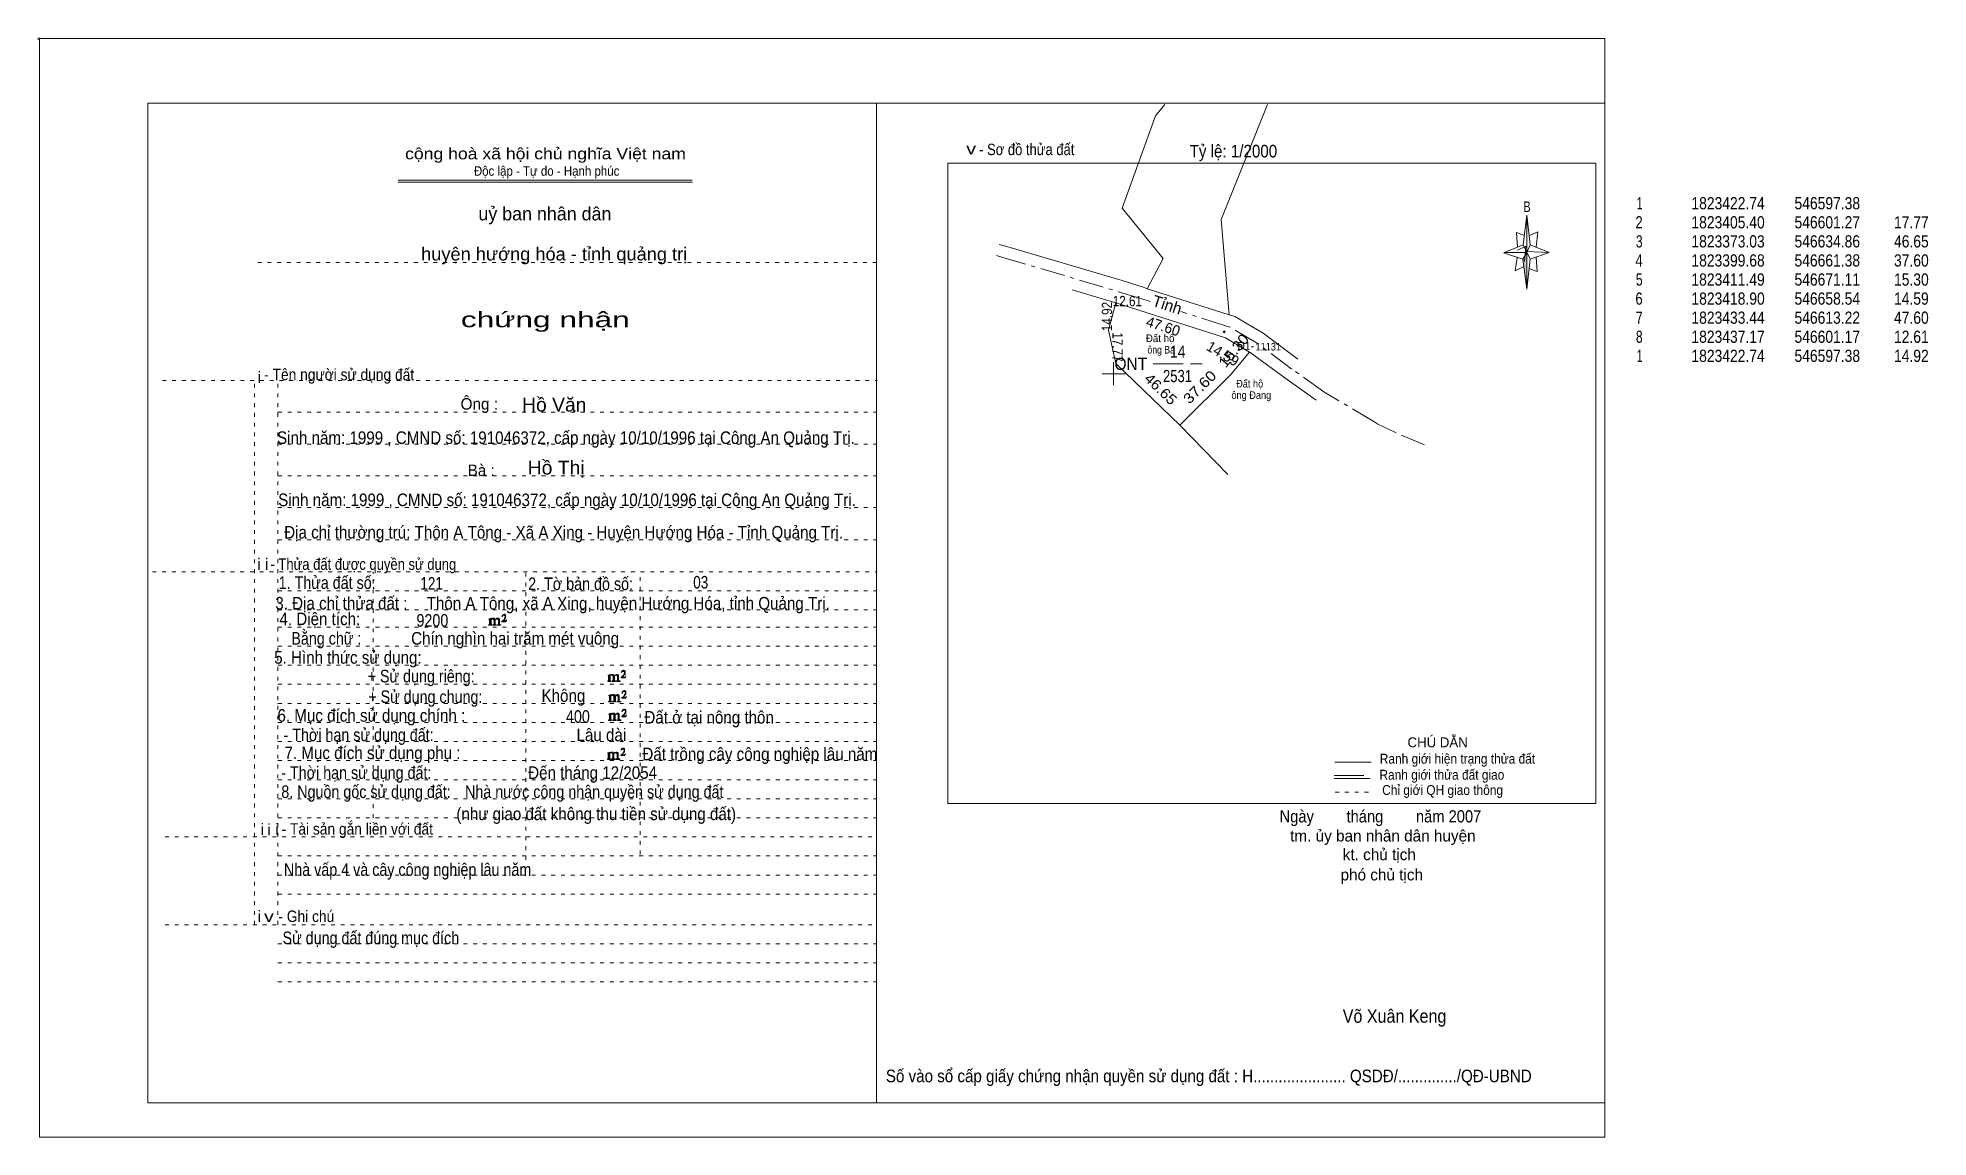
# Model space of a CAD drawing. Header units: centimetres. Extents: x -1.6 to 48, y -3.3 to 25.5.
import ezdxf
from ezdxf.enums import TextEntityAlignment as Align

# ---------------------------------------------------------------- set-up
doc = ezdxf.new("R2010")
doc.units = ezdxf.units.CM
doc.header["$LTSCALE"] = 0.13
for name, pattern in [('DOT_DASHED', [7.7, 5, -1.2, 0.3, -1.2]), ('DOTTED', [1.5, 0.3, -1.2]), ('LONG_DASHED', [7.5, 6, -1.5])]:
    doc.linetypes.add(name, pattern=pattern)
for name, color, linetype, lineweight in [('1', 7, 'DOTTED', 13), ('10', 7, 'Continuous', 13), ('22', 7, 'Continuous', 13), ('33', 7, 'LONG_DASHED', 13), ('4', 7, 'Continuous', 13), ('5', 7, 'Continuous', 13), ('50', 7, 'Continuous', 13), ('63', 7, 'Continuous', 13)]:
    doc.layers.add(name, color=color, linetype=linetype, lineweight=lineweight)
for name, color, linetype in [('23', 7, 'Continuous'), ('30', 7, 'Continuous'), ('52', 7, 'Continuous')]:
    doc.layers.add(name, color=color, linetype=linetype)

msp = doc.modelspace()

# ---------------------------------------------------------------- hatches: boundary and pattern name
at = {"layer": '10'}
msp.add_hatch(color=256, dxfattribs=at).paths.add_polyline_path([(29.524, 17.783, 1), (29.524, 17.79, 1)])
at = {"layer": '5'}
msp.add_hatch(color=256, dxfattribs=at).paths.add_polyline_path([(37.46, 19.87), (37.46, 18.91), (37.36, 19.69)])
at = {"layer": '50'}
for points in [[(10.27, 10.13), (10.27, 10.12), (10.27, 10.11), (10.25, 10.11), (10.24, 10.11), (10.24, 10.1), (10.33, 10.1), (10.33, 10.11), (10.32, 10.11), (10.31, 10.11), (10.31, 10.12), (10.31, 10.13), (10.31, 10.24), (10.31, 10.25), (10.32, 10.26), (10.34, 10.26), (10.35, 10.26), (10.36, 10.26), (10.37, 10.25), (10.39, 10.22), (10.39, 10.13), (10.37, 10.12), (10.37, 10.11), (10.36, 10.11), (10.35, 10.11), (10.35, 10.1), (10.44, 10.1), (10.44, 10.11), (10.43, 10.11), (10.42, 10.11), (10.42, 10.12), (10.42, 10.13), (10.42, 10.24), (10.44, 10.26), (10.45, 10.26), (10.46, 10.26), (10.49, 10.26), (10.49, 10.25), (10.5, 10.24), (10.5, 10.22), (10.5, 10.13), (10.5, 10.12), (10.49, 10.11), (10.49, 10.11), (10.47, 10.11), (10.47, 10.1), (10.56, 10.1), (10.56, 10.11), (10.55, 10.11), (10.54, 10.11), (10.53, 10.12), (10.53, 10.13), (10.53, 10.2), (10.53, 10.25), (10.53, 10.26), (10.52, 10.27), (10.5, 10.28), (10.47, 10.28), (10.46, 10.28), (10.44, 10.27), (10.41, 10.25), (10.41, 10.26), (10.4, 10.28), (10.39, 10.28), (10.37, 10.28), (10.35, 10.28), (10.34, 10.28), (10.32, 10.26), (10.31, 10.26), (10.31, 10.25), (10.31, 10.25), (10.31, 10.26), (10.31, 10.28), (10.24, 10.26), (10.24, 10.26), (10.25, 10.26), (10.27, 10.25), (10.27, 10.24), (10.27, 10.23)], [(10.69, 10.19), (10.72, 10.24), (10.72, 10.24), (10.71, 10.22), (10.69, 10.22), (10.68, 10.22), (10.63, 10.22), (10.66, 10.26), (10.67, 10.27), (10.69, 10.28), (10.69, 10.3), (10.69, 10.32), (10.69, 10.34), (10.69, 10.35), (10.69, 10.37), (10.68, 10.38), (10.67, 10.38), (10.66, 10.39), (10.65, 10.39), (10.63, 10.38), (10.63, 10.38), (10.62, 10.37), (10.61, 10.35), (10.59, 10.33), (10.61, 10.33), (10.61, 10.35), (10.62, 10.35), (10.63, 10.36), (10.65, 10.36), (10.66, 10.36), (10.67, 10.35), (10.68, 10.35), (10.68, 10.32), (10.68, 10.3), (10.66, 10.28), (10.66, 10.26), (10.65, 10.25), (10.59, 10.2), (10.59, 10.19)], [(13.39, 8.66), (13.39, 8.65), (13.39, 8.64), (13.38, 8.64), (13.37, 8.64), (13.37, 8.62), (13.45, 8.62), (13.45, 8.64), (13.44, 8.64), (13.43, 8.64), (13.43, 8.65), (13.43, 8.66), (13.43, 8.77), (13.43, 8.78), (13.44, 8.79), (13.47, 8.79), (13.48, 8.79), (13.49, 8.79), (13.5, 8.78), (13.51, 8.74), (13.51, 8.66), (13.5, 8.65), (13.5, 8.64), (13.49, 8.64), (13.48, 8.64), (13.48, 8.62), (13.57, 8.62), (13.57, 8.64), (13.55, 8.64), (13.54, 8.64), (13.54, 8.65), (13.54, 8.66), (13.54, 8.77), (13.57, 8.79), (13.58, 8.79), (13.59, 8.79), (13.61, 8.79), (13.61, 8.78), (13.62, 8.77), (13.62, 8.74), (13.62, 8.66), (13.62, 8.65), (13.61, 8.64), (13.61, 8.64), (13.6, 8.64), (13.6, 8.62), (13.69, 8.62), (13.69, 8.64), (13.67, 8.64), (13.66, 8.64), (13.65, 8.65), (13.65, 8.66), (13.65, 8.73), (13.65, 8.78), (13.65, 8.79), (13.64, 8.8), (13.62, 8.81), (13.6, 8.81), (13.59, 8.81), (13.57, 8.8), (13.53, 8.78), (13.53, 8.79), (13.52, 8.81), (13.51, 8.81), (13.5, 8.81), (13.48, 8.81), (13.47, 8.81), (13.44, 8.79), (13.43, 8.79), (13.43, 8.78), (13.43, 8.78), (13.43, 8.79), (13.43, 8.81), (13.37, 8.79), (13.37, 8.79), (13.38, 8.79), (13.39, 8.78), (13.39, 8.77), (13.39, 8.76)], [(13.82, 8.72), (13.84, 8.77), (13.84, 8.77), (13.83, 8.74), (13.82, 8.74), (13.81, 8.74), (13.75, 8.74), (13.79, 8.79), (13.8, 8.8), (13.82, 8.81), (13.82, 8.83), (13.82, 8.84), (13.82, 8.87), (13.82, 8.88), (13.82, 8.9), (13.81, 8.91), (13.8, 8.91), (13.79, 8.92), (13.77, 8.92), (13.75, 8.91), (13.75, 8.91), (13.74, 8.9), (13.73, 8.88), (13.72, 8.86), (13.73, 8.86), (13.73, 8.88), (13.74, 8.88), (13.75, 8.89), (13.77, 8.89), (13.79, 8.89), (13.8, 8.88), (13.81, 8.88), (13.81, 8.84), (13.81, 8.83), (13.79, 8.81), (13.79, 8.79), (13.77, 8.78), (13.72, 8.73), (13.72, 8.72)], [(13.41, 8.12), (13.41, 8.11), (13.41, 8.1), (13.4, 8.1), (13.39, 8.1), (13.39, 8.09), (13.48, 8.09), (13.48, 8.1), (13.47, 8.1), (13.45, 8.1), (13.45, 8.11), (13.45, 8.12), (13.45, 8.23), (13.45, 8.24), (13.47, 8.26), (13.49, 8.26), (13.5, 8.26), (13.51, 8.26), (13.52, 8.24), (13.53, 8.21), (13.53, 8.12), (13.52, 8.11), (13.52, 8.1), (13.51, 8.1), (13.5, 8.1), (13.5, 8.09), (13.59, 8.09), (13.59, 8.1), (13.58, 8.1), (13.57, 8.1), (13.57, 8.11), (13.57, 8.12), (13.57, 8.23), (13.59, 8.26), (13.6, 8.26), (13.61, 8.26), (13.63, 8.26), (13.63, 8.24), (13.64, 8.23), (13.64, 8.21), (13.64, 8.12), (13.64, 8.11), (13.63, 8.1), (13.63, 8.1), (13.62, 8.1), (13.62, 8.09), (13.71, 8.09), (13.71, 8.1), (13.7, 8.1), (13.69, 8.1), (13.67, 8.11), (13.67, 8.12), (13.67, 8.2), (13.67, 8.24), (13.67, 8.26), (13.66, 8.27), (13.64, 8.28), (13.62, 8.28), (13.61, 8.28), (13.59, 8.27), (13.55, 8.24), (13.55, 8.26), (13.54, 8.28), (13.53, 8.28), (13.52, 8.28), (13.5, 8.28), (13.49, 8.28), (13.47, 8.26), (13.45, 8.26), (13.45, 8.24), (13.45, 8.24), (13.45, 8.26), (13.45, 8.28), (13.39, 8.26), (13.39, 8.26), (13.4, 8.26), (13.41, 8.24), (13.41, 8.23), (13.41, 8.22)], [(13.84, 8.19), (13.86, 8.23), (13.86, 8.23), (13.85, 8.21), (13.84, 8.21), (13.83, 8.21), (13.77, 8.21), (13.81, 8.26), (13.82, 8.27), (13.84, 8.28), (13.84, 8.3), (13.84, 8.31), (13.84, 8.33), (13.84, 8.34), (13.84, 8.37), (13.83, 8.38), (13.82, 8.38), (13.81, 8.39), (13.8, 8.39), (13.77, 8.38), (13.77, 8.38), (13.76, 8.37), (13.75, 8.34), (13.74, 8.32), (13.75, 8.32), (13.75, 8.34), (13.76, 8.34), (13.77, 8.36), (13.8, 8.36), (13.81, 8.36), (13.82, 8.34), (13.83, 8.34), (13.83, 8.31), (13.83, 8.3), (13.81, 8.28), (13.81, 8.26), (13.8, 8.24), (13.74, 8.2), (13.74, 8.19)], [(13.41, 7.64), (13.41, 7.63), (13.41, 7.62), (13.4, 7.62), (13.39, 7.62), (13.39, 7.6), (13.47, 7.6), (13.47, 7.62), (13.46, 7.62), (13.45, 7.62), (13.45, 7.63), (13.45, 7.64), (13.45, 7.75), (13.45, 7.76), (13.46, 7.77), (13.49, 7.77), (13.5, 7.77), (13.51, 7.77), (13.52, 7.76), (13.53, 7.72), (13.53, 7.64), (13.52, 7.63), (13.52, 7.62), (13.51, 7.62), (13.5, 7.62), (13.5, 7.6), (13.59, 7.6), (13.59, 7.62), (13.57, 7.62), (13.56, 7.62), (13.56, 7.63), (13.56, 7.64), (13.56, 7.75), (13.59, 7.77), (13.6, 7.77), (13.61, 7.77), (13.63, 7.77), (13.63, 7.76), (13.64, 7.75), (13.64, 7.72), (13.64, 7.64), (13.64, 7.63), (13.63, 7.62), (13.63, 7.62), (13.62, 7.62), (13.62, 7.6), (13.71, 7.6), (13.71, 7.62), (13.69, 7.62), (13.68, 7.62), (13.67, 7.63), (13.67, 7.64), (13.67, 7.71), (13.67, 7.76), (13.67, 7.77), (13.66, 7.78), (13.64, 7.79), (13.62, 7.79), (13.61, 7.79), (13.59, 7.78), (13.55, 7.76), (13.55, 7.77), (13.54, 7.79), (13.53, 7.79), (13.52, 7.79), (13.5, 7.79), (13.49, 7.79), (13.46, 7.77), (13.45, 7.77), (13.45, 7.76), (13.45, 7.76), (13.45, 7.77), (13.45, 7.79), (13.39, 7.77), (13.39, 7.77), (13.4, 7.77), (13.41, 7.76), (13.41, 7.75), (13.41, 7.74)], [(13.84, 7.7), (13.86, 7.75), (13.86, 7.75), (13.85, 7.72), (13.84, 7.72), (13.83, 7.72), (13.77, 7.72), (13.81, 7.77), (13.82, 7.78), (13.84, 7.79), (13.84, 7.81), (13.84, 7.82), (13.84, 7.85), (13.84, 7.86), (13.84, 7.88), (13.83, 7.89), (13.82, 7.89), (13.81, 7.9), (13.79, 7.9), (13.77, 7.89), (13.77, 7.89), (13.76, 7.88), (13.75, 7.86), (13.74, 7.84), (13.75, 7.84), (13.75, 7.86), (13.76, 7.86), (13.77, 7.87), (13.79, 7.87), (13.81, 7.87), (13.82, 7.86), (13.83, 7.86), (13.83, 7.82), (13.83, 7.81), (13.81, 7.79), (13.81, 7.77), (13.79, 7.76), (13.74, 7.71), (13.74, 7.7)], [(13.38, 6.62), (13.38, 6.61), (13.38, 6.6), (13.37, 6.6), (13.36, 6.6), (13.36, 6.58), (13.44, 6.58), (13.44, 6.6), (13.43, 6.6), (13.42, 6.6), (13.42, 6.61), (13.42, 6.62), (13.42, 6.73), (13.42, 6.74), (13.43, 6.75), (13.46, 6.75), (13.47, 6.75), (13.48, 6.75), (13.49, 6.74), (13.5, 6.7), (13.5, 6.62), (13.49, 6.61), (13.49, 6.6), (13.48, 6.6), (13.47, 6.6), (13.47, 6.58), (13.56, 6.58), (13.56, 6.6), (13.54, 6.6), (13.53, 6.6), (13.53, 6.61), (13.53, 6.62), (13.53, 6.73), (13.56, 6.75), (13.57, 6.75), (13.58, 6.75), (13.6, 6.75), (13.6, 6.74), (13.61, 6.73), (13.61, 6.7), (13.61, 6.62), (13.61, 6.61), (13.6, 6.6), (13.6, 6.6), (13.59, 6.6), (13.59, 6.58), (13.68, 6.58), (13.68, 6.6), (13.66, 6.6), (13.65, 6.6), (13.64, 6.61), (13.64, 6.62), (13.64, 6.69), (13.64, 6.74), (13.64, 6.75), (13.63, 6.76), (13.61, 6.77), (13.59, 6.77), (13.58, 6.77), (13.56, 6.76), (13.52, 6.74), (13.52, 6.75), (13.51, 6.77), (13.5, 6.77), (13.49, 6.77), (13.47, 6.77), (13.46, 6.77), (13.43, 6.75), (13.42, 6.75), (13.42, 6.74), (13.42, 6.74), (13.42, 6.75), (13.42, 6.77), (13.36, 6.75), (13.36, 6.75), (13.37, 6.75), (13.38, 6.74), (13.38, 6.73), (13.38, 6.72)], [(13.81, 6.68), (13.83, 6.73), (13.83, 6.73), (13.82, 6.7), (13.81, 6.7), (13.8, 6.7), (13.74, 6.7), (13.78, 6.75), (13.79, 6.76), (13.81, 6.77), (13.81, 6.79), (13.81, 6.8), (13.81, 6.83), (13.81, 6.84), (13.81, 6.86), (13.8, 6.87), (13.79, 6.87), (13.78, 6.88), (13.76, 6.88), (13.74, 6.87), (13.74, 6.87), (13.73, 6.86), (13.72, 6.84), (13.71, 6.82), (13.72, 6.82), (13.72, 6.84), (13.73, 6.84), (13.74, 6.85), (13.76, 6.85), (13.78, 6.85), (13.79, 6.84), (13.8, 6.84), (13.8, 6.8), (13.8, 6.79), (13.78, 6.77), (13.78, 6.75), (13.76, 6.74), (13.71, 6.69), (13.71, 6.68)]]:
    msp.add_hatch(color=256, dxfattribs=at).paths.add_polyline_path(points)

# ---------------------------------------------------------------- linework, layer by layer
at = {"layer": '1', "linetype": 'Continuous'}
for p, q in [((1.31, -2.42), (1.31, 23.78)), ((1.31, 23.78), (39.51, 23.78)), ((20.41, -2.42), (20.41, 23.78)), ((39.51, -2.42), (39.51, 23.78)), ((7.87, 21.76), (15.58, 21.76)), ((7.87, 21.71), (15.59, 21.71)), ((37.36, 19.69), (36.85, 19.86)), ((1.31, -2.42), (39.51, -2.42))]:
    msp.add_line(p, q, dxfattribs=at)
at = {"layer": '1'}
for p, q in [((4.19, 19.61), (20.41, 19.61)), ((1.69, 16.51), (20.41, 16.51)), ((4.11, 2.25), (4.11, 16.51)), ((4.72, 2.25), (4.72, 16.51)), ((4.72, 15.68), (20.41, 15.68)), ((4.72, 14.84), (20.41, 14.84)), ((4.72, 14.01), (20.41, 14.01)), ((4.72, 13.18), (20.41, 13.18)), ((4.72, 12.34), (20.41, 12.34)), ((1.43, 11.5), (20.41, 11.5)), ((7.22, 5.05), (7.22, 11.5)), ((11.22, 3.95), (11.22, 11.5)), ((14.22, 4.09), (14.22, 11.5)), ((4.72, 11), (20.41, 11)), ((4.72, 10.5), (20.41, 10.5)), ((4.72, 10.05), (20.41, 10.05)), ((4.72, 9.55), (20.41, 9.55)), ((4.72, 9.05), (20.41, 9.05)), ((4.72, 8.55), (20.41, 8.55)), ((4.72, 8.05), (20.41, 8.05)), ((4.72, 7.55), (20.41, 7.55)), ((4.72, 7.05), (20.41, 7.05)), ((4.72, 6.55), (20.41, 6.55)), ((4.72, 6.05), (20.41, 6.05)), ((4.72, 5.55), (20.41, 5.55)), ((4.72, 5.05), (20.41, 5.05)), ((1.76, 4.55), (20.41, 4.55)), ((4.72, 4.05), (20.41, 4.05)), ((4.72, 3.55), (20.41, 3.55)), ((4.72, 3.05), (20.41, 3.05)), ((1.76, 2.25), (20.41, 2.25)), ((4.72, 1.75), (20.41, 1.75)), ((4.72, 1.25), (20.41, 1.25)), ((4.72, 0.75), (20.41, 0.75))]:
    msp.add_line(p, q, dxfattribs=at)
at = {"layer": '1', "linetype": 'Continuous'}
msp.add_lwpolyline([(-1.53, -3.32), (39.51, -3.32), (39.51, 25.48), (-1.53, 25.48)], close=True, dxfattribs=at)
msp.add_lwpolyline([(37.37, 19.49), (37.16, 19.39), (37.21, 19.74)], dxfattribs=at)
at = {"layer": '10'}
for p, q in [((29.51, 17.79), (29.49, 17.79)), ((29.53, 17.8), (29.53, 17.82)), ((29.53, 17.75), (29.53, 17.77)), ((29.56, 17.79), (29.54, 17.79))]:
    msp.add_line(p, q, dxfattribs=at)
for radius in [0.0156, 0.00375]:
    msp.add_circle((29.524, 17.787), radius, dxfattribs=at)
at = {"layer": '22'}
for p, q in [((25.54, 18.89), (26.69, 18.55)), ((29.62, 14.05), (28.37, 15.34))]:
    msp.add_line(p, q, dxfattribs=at)
for points in [[(27.97, 23.75), (27.73, 23.45), (26.85, 21.03), (27.93, 19.71), (27.51, 18.92)], [(29.66, 18.23), (29.45, 20.73), (30.66, 23.75)], [(23.63, 20.08), (23.77, 20.04), (26.85, 19.13), (27.43, 18.95), (27.51, 18.92), (29.66, 18.23)], [(28.37, 15.34), (26.69, 16.96), (26.5, 17.83), (26.69, 18.55)], [(26.69, 18.55), (27.29, 18.36), (29.56, 17.63), (30.19, 17.26)], [(29.66, 18.23), (29.81, 18.19), (30.55, 17.75), (31.46, 17.07)], [(28.37, 15.34), (29.7, 16.67), (30.19, 17.26)], [(30.19, 17.26), (30.21, 17.25), (31.12, 16.58), (31.94, 16)]]:
    msp.add_lwpolyline(points, dxfattribs=at)
at = {"layer": '22', "linetype": 'DOT_DASHED'}
for points in [[(23.56, 19.79), (23.7, 19.75), (26.76, 18.84), (27.34, 18.66), (27.59, 18.58)], [(34.78, 14.83), (34, 15.16), (33.56, 15.37), (33.45, 15.44), (33.45, 15.44), (32.14, 16.22), (31.31, 16.81), (31.28, 16.83), (31.28, 16.83), (30.38, 17.5), (29.68, 17.91), (29.56, 17.95), (28.39, 18.32)]]:
    msp.add_lwpolyline(points, dxfattribs=at)
at = {"layer": '33'}
msp.add_line((27.67, 16.95), (28.95, 16.95), dxfattribs=at)
at = {"layer": '4'}
for p, q in [((32.43, 6.51), (33.38, 6.51)), ((32.41, 6.08), (33.36, 6.08))]:
    msp.add_line(p, q, dxfattribs=at)
at = {"layer": '4', "linetype": 'LONG_DASHED'}
msp.add_line((32.41, 6.16), (33.36, 6.16), dxfattribs=at)
at = {"layer": '4', "linetype": 'DOTTED'}
msp.add_line((32.44, 5.72), (33.43, 5.72), dxfattribs=at)
at = {"layer": '4'}
msp.add_lwpolyline([(22.28, 22.21), (39.27, 22.21), (39.27, 5.43), (22.28, 5.43)], close=True, dxfattribs=at)
msp.add_circle((-1.55, 25.47), 0.025, dxfattribs=at)
at = {"layer": '5'}
for p, q in [((37.37, 20.07), (37.46, 20.85)), ((37.55, 20.07), (38.05, 19.87)), ((37.55, 19.69), (37.46, 18.91)), ((37.73, 19.37), (37.52, 19.45)), ((37.71, 19.75), (37.73, 19.37))]:
    msp.add_line(p, q, dxfattribs=at)
for points in [[(37.46, 20.85), (37.55, 20.07), (37.46, 19.87)], [(37.46, 19.87), (36.87, 19.87), (37.37, 20.07), (37.55, 19.69), (38.05, 19.87), (37.46, 19.89)], [(37.46, 19.87), (37.46, 18.91), (37.36, 19.69)]]:
    msp.add_lwpolyline(points, close=True, dxfattribs=at)
for points in [[(37.4, 20.31), (37.19, 20.39), (37.22, 20.01)], [(37.53, 20.31), (37.75, 20.41), (37.71, 20.01)], [(37.46, 19.87), (37.37, 20.07), (36.87, 19.87)], [(37.22, 19.93), (37.44, 20.03), (37.4, 19.63)], [(37.46, 19.87), (37.55, 19.69), (38.05, 19.87)]]:
    msp.add_lwpolyline(points, dxfattribs=at)
at = {"layer": '50'}
for points in [[(10.27, 10.13), (10.27, 10.12), (10.27, 10.11), (10.25, 10.11), (10.24, 10.11), (10.24, 10.1), (10.33, 10.1), (10.33, 10.11), (10.32, 10.11), (10.31, 10.11), (10.31, 10.12), (10.31, 10.13), (10.31, 10.24), (10.31, 10.25), (10.32, 10.26), (10.34, 10.26), (10.35, 10.26), (10.36, 10.26), (10.37, 10.25), (10.39, 10.22), (10.39, 10.13), (10.37, 10.12), (10.37, 10.11), (10.36, 10.11), (10.35, 10.11), (10.35, 10.1), (10.44, 10.1), (10.44, 10.11), (10.43, 10.11), (10.42, 10.11), (10.42, 10.12), (10.42, 10.13), (10.42, 10.24), (10.44, 10.26), (10.45, 10.26), (10.46, 10.26), (10.49, 10.26), (10.49, 10.25), (10.5, 10.24), (10.5, 10.22), (10.5, 10.13), (10.5, 10.12), (10.49, 10.11), (10.49, 10.11), (10.47, 10.11), (10.47, 10.1), (10.56, 10.1), (10.56, 10.11), (10.55, 10.11), (10.54, 10.11), (10.53, 10.12), (10.53, 10.13), (10.53, 10.2), (10.53, 10.25), (10.53, 10.26), (10.52, 10.27), (10.5, 10.28), (10.47, 10.28), (10.46, 10.28), (10.44, 10.27), (10.41, 10.25), (10.41, 10.26), (10.4, 10.28), (10.39, 10.28), (10.37, 10.28), (10.35, 10.28), (10.34, 10.28), (10.32, 10.26), (10.31, 10.26), (10.31, 10.25), (10.31, 10.25), (10.31, 10.26), (10.31, 10.28), (10.24, 10.26), (10.24, 10.26), (10.25, 10.26), (10.27, 10.25), (10.27, 10.24), (10.27, 10.23)], [(10.69, 10.19), (10.72, 10.24), (10.72, 10.24), (10.71, 10.22), (10.69, 10.22), (10.68, 10.22), (10.63, 10.22), (10.66, 10.26), (10.67, 10.27), (10.69, 10.28), (10.69, 10.3), (10.69, 10.32), (10.69, 10.34), (10.69, 10.35), (10.69, 10.37), (10.68, 10.38), (10.67, 10.38), (10.66, 10.39), (10.65, 10.39), (10.63, 10.38), (10.63, 10.38), (10.62, 10.37), (10.61, 10.35), (10.59, 10.33), (10.61, 10.33), (10.61, 10.35), (10.62, 10.35), (10.63, 10.36), (10.65, 10.36), (10.66, 10.36), (10.67, 10.35), (10.68, 10.35), (10.68, 10.32), (10.68, 10.3), (10.66, 10.28), (10.66, 10.26), (10.65, 10.25), (10.59, 10.2), (10.59, 10.19)], [(13.39, 8.66), (13.39, 8.65), (13.39, 8.64), (13.38, 8.64), (13.37, 8.64), (13.37, 8.62), (13.45, 8.62), (13.45, 8.64), (13.44, 8.64), (13.43, 8.64), (13.43, 8.65), (13.43, 8.66), (13.43, 8.77), (13.43, 8.78), (13.44, 8.79), (13.47, 8.79), (13.48, 8.79), (13.49, 8.79), (13.5, 8.78), (13.51, 8.74), (13.51, 8.66), (13.5, 8.65), (13.5, 8.64), (13.49, 8.64), (13.48, 8.64), (13.48, 8.62), (13.57, 8.62), (13.57, 8.64), (13.55, 8.64), (13.54, 8.64), (13.54, 8.65), (13.54, 8.66), (13.54, 8.77), (13.57, 8.79), (13.58, 8.79), (13.59, 8.79), (13.61, 8.79), (13.61, 8.78), (13.62, 8.77), (13.62, 8.74), (13.62, 8.66), (13.62, 8.65), (13.61, 8.64), (13.61, 8.64), (13.6, 8.64), (13.6, 8.62), (13.69, 8.62), (13.69, 8.64), (13.67, 8.64), (13.66, 8.64), (13.65, 8.65), (13.65, 8.66), (13.65, 8.73), (13.65, 8.78), (13.65, 8.79), (13.64, 8.8), (13.62, 8.81), (13.6, 8.81), (13.59, 8.81), (13.57, 8.8), (13.53, 8.78), (13.53, 8.79), (13.52, 8.81), (13.51, 8.81), (13.5, 8.81), (13.48, 8.81), (13.47, 8.81), (13.44, 8.79), (13.43, 8.79), (13.43, 8.78), (13.43, 8.78), (13.43, 8.79), (13.43, 8.81), (13.37, 8.79), (13.37, 8.79), (13.38, 8.79), (13.39, 8.78), (13.39, 8.77), (13.39, 8.76)], [(13.82, 8.72), (13.84, 8.77), (13.84, 8.77), (13.83, 8.74), (13.82, 8.74), (13.81, 8.74), (13.75, 8.74), (13.79, 8.79), (13.8, 8.8), (13.82, 8.81), (13.82, 8.83), (13.82, 8.84), (13.82, 8.87), (13.82, 8.88), (13.82, 8.9), (13.81, 8.91), (13.8, 8.91), (13.79, 8.92), (13.77, 8.92), (13.75, 8.91), (13.75, 8.91), (13.74, 8.9), (13.73, 8.88), (13.72, 8.86), (13.73, 8.86), (13.73, 8.88), (13.74, 8.88), (13.75, 8.89), (13.77, 8.89), (13.79, 8.89), (13.8, 8.88), (13.81, 8.88), (13.81, 8.84), (13.81, 8.83), (13.79, 8.81), (13.79, 8.79), (13.77, 8.78), (13.72, 8.73), (13.72, 8.72)], [(13.41, 8.12), (13.41, 8.11), (13.41, 8.1), (13.4, 8.1), (13.39, 8.1), (13.39, 8.09), (13.48, 8.09), (13.48, 8.1), (13.47, 8.1), (13.45, 8.1), (13.45, 8.11), (13.45, 8.12), (13.45, 8.23), (13.45, 8.24), (13.47, 8.26), (13.49, 8.26), (13.5, 8.26), (13.51, 8.26), (13.52, 8.24), (13.53, 8.21), (13.53, 8.12), (13.52, 8.11), (13.52, 8.1), (13.51, 8.1), (13.5, 8.1), (13.5, 8.09), (13.59, 8.09), (13.59, 8.1), (13.58, 8.1), (13.57, 8.1), (13.57, 8.11), (13.57, 8.12), (13.57, 8.23), (13.59, 8.26), (13.6, 8.26), (13.61, 8.26), (13.63, 8.26), (13.63, 8.24), (13.64, 8.23), (13.64, 8.21), (13.64, 8.12), (13.64, 8.11), (13.63, 8.1), (13.63, 8.1), (13.62, 8.1), (13.62, 8.09), (13.71, 8.09), (13.71, 8.1), (13.7, 8.1), (13.69, 8.1), (13.67, 8.11), (13.67, 8.12), (13.67, 8.2), (13.67, 8.24), (13.67, 8.26), (13.66, 8.27), (13.64, 8.28), (13.62, 8.28), (13.61, 8.28), (13.59, 8.27), (13.55, 8.24), (13.55, 8.26), (13.54, 8.28), (13.53, 8.28), (13.52, 8.28), (13.5, 8.28), (13.49, 8.28), (13.47, 8.26), (13.45, 8.26), (13.45, 8.24), (13.45, 8.24), (13.45, 8.26), (13.45, 8.28), (13.39, 8.26), (13.39, 8.26), (13.4, 8.26), (13.41, 8.24), (13.41, 8.23), (13.41, 8.22)], [(13.84, 8.19), (13.86, 8.23), (13.86, 8.23), (13.85, 8.21), (13.84, 8.21), (13.83, 8.21), (13.77, 8.21), (13.81, 8.26), (13.82, 8.27), (13.84, 8.28), (13.84, 8.3), (13.84, 8.31), (13.84, 8.33), (13.84, 8.34), (13.84, 8.37), (13.83, 8.38), (13.82, 8.38), (13.81, 8.39), (13.8, 8.39), (13.77, 8.38), (13.77, 8.38), (13.76, 8.37), (13.75, 8.34), (13.74, 8.32), (13.75, 8.32), (13.75, 8.34), (13.76, 8.34), (13.77, 8.36), (13.8, 8.36), (13.81, 8.36), (13.82, 8.34), (13.83, 8.34), (13.83, 8.31), (13.83, 8.3), (13.81, 8.28), (13.81, 8.26), (13.8, 8.24), (13.74, 8.2), (13.74, 8.19)], [(13.41, 7.64), (13.41, 7.63), (13.41, 7.62), (13.4, 7.62), (13.39, 7.62), (13.39, 7.6), (13.47, 7.6), (13.47, 7.62), (13.46, 7.62), (13.45, 7.62), (13.45, 7.63), (13.45, 7.64), (13.45, 7.75), (13.45, 7.76), (13.46, 7.77), (13.49, 7.77), (13.5, 7.77), (13.51, 7.77), (13.52, 7.76), (13.53, 7.72), (13.53, 7.64), (13.52, 7.63), (13.52, 7.62), (13.51, 7.62), (13.5, 7.62), (13.5, 7.6), (13.59, 7.6), (13.59, 7.62), (13.57, 7.62), (13.56, 7.62), (13.56, 7.63), (13.56, 7.64), (13.56, 7.75), (13.59, 7.77), (13.6, 7.77), (13.61, 7.77), (13.63, 7.77), (13.63, 7.76), (13.64, 7.75), (13.64, 7.72), (13.64, 7.64), (13.64, 7.63), (13.63, 7.62), (13.63, 7.62), (13.62, 7.62), (13.62, 7.6), (13.71, 7.6), (13.71, 7.62), (13.69, 7.62), (13.68, 7.62), (13.67, 7.63), (13.67, 7.64), (13.67, 7.71), (13.67, 7.76), (13.67, 7.77), (13.66, 7.78), (13.64, 7.79), (13.62, 7.79), (13.61, 7.79), (13.59, 7.78), (13.55, 7.76), (13.55, 7.77), (13.54, 7.79), (13.53, 7.79), (13.52, 7.79), (13.5, 7.79), (13.49, 7.79), (13.46, 7.77), (13.45, 7.77), (13.45, 7.76), (13.45, 7.76), (13.45, 7.77), (13.45, 7.79), (13.39, 7.77), (13.39, 7.77), (13.4, 7.77), (13.41, 7.76), (13.41, 7.75), (13.41, 7.74)], [(13.84, 7.7), (13.86, 7.75), (13.86, 7.75), (13.85, 7.72), (13.84, 7.72), (13.83, 7.72), (13.77, 7.72), (13.81, 7.77), (13.82, 7.78), (13.84, 7.79), (13.84, 7.81), (13.84, 7.82), (13.84, 7.85), (13.84, 7.86), (13.84, 7.88), (13.83, 7.89), (13.82, 7.89), (13.81, 7.9), (13.79, 7.9), (13.77, 7.89), (13.77, 7.89), (13.76, 7.88), (13.75, 7.86), (13.74, 7.84), (13.75, 7.84), (13.75, 7.86), (13.76, 7.86), (13.77, 7.87), (13.79, 7.87), (13.81, 7.87), (13.82, 7.86), (13.83, 7.86), (13.83, 7.82), (13.83, 7.81), (13.81, 7.79), (13.81, 7.77), (13.79, 7.76), (13.74, 7.71), (13.74, 7.7)], [(13.38, 6.62), (13.38, 6.61), (13.38, 6.6), (13.37, 6.6), (13.36, 6.6), (13.36, 6.58), (13.44, 6.58), (13.44, 6.6), (13.43, 6.6), (13.42, 6.6), (13.42, 6.61), (13.42, 6.62), (13.42, 6.73), (13.42, 6.74), (13.43, 6.75), (13.46, 6.75), (13.47, 6.75), (13.48, 6.75), (13.49, 6.74), (13.5, 6.7), (13.5, 6.62), (13.49, 6.61), (13.49, 6.6), (13.48, 6.6), (13.47, 6.6), (13.47, 6.58), (13.56, 6.58), (13.56, 6.6), (13.54, 6.6), (13.53, 6.6), (13.53, 6.61), (13.53, 6.62), (13.53, 6.73), (13.56, 6.75), (13.57, 6.75), (13.58, 6.75), (13.6, 6.75), (13.6, 6.74), (13.61, 6.73), (13.61, 6.7), (13.61, 6.62), (13.61, 6.61), (13.6, 6.6), (13.6, 6.6), (13.59, 6.6), (13.59, 6.58), (13.68, 6.58), (13.68, 6.6), (13.66, 6.6), (13.65, 6.6), (13.64, 6.61), (13.64, 6.62), (13.64, 6.69), (13.64, 6.74), (13.64, 6.75), (13.63, 6.76), (13.61, 6.77), (13.59, 6.77), (13.58, 6.77), (13.56, 6.76), (13.52, 6.74), (13.52, 6.75), (13.51, 6.77), (13.5, 6.77), (13.49, 6.77), (13.47, 6.77), (13.46, 6.77), (13.43, 6.75), (13.42, 6.75), (13.42, 6.74), (13.42, 6.74), (13.42, 6.75), (13.42, 6.77), (13.36, 6.75), (13.36, 6.75), (13.37, 6.75), (13.38, 6.74), (13.38, 6.73), (13.38, 6.72)], [(13.81, 6.68), (13.83, 6.73), (13.83, 6.73), (13.82, 6.7), (13.81, 6.7), (13.8, 6.7), (13.74, 6.7), (13.78, 6.75), (13.79, 6.76), (13.81, 6.77), (13.81, 6.79), (13.81, 6.8), (13.81, 6.83), (13.81, 6.84), (13.81, 6.86), (13.8, 6.87), (13.79, 6.87), (13.78, 6.88), (13.76, 6.88), (13.74, 6.87), (13.74, 6.87), (13.73, 6.86), (13.72, 6.84), (13.71, 6.82), (13.72, 6.82), (13.72, 6.84), (13.73, 6.84), (13.74, 6.85), (13.76, 6.85), (13.78, 6.85), (13.79, 6.84), (13.8, 6.84), (13.8, 6.8), (13.8, 6.79), (13.78, 6.77), (13.78, 6.75), (13.76, 6.74), (13.71, 6.69), (13.71, 6.68)]]:
    msp.add_lwpolyline(points, close=True, dxfattribs=at)
at = {"layer": '63'}
for p, q in [((26.63, 16.39), (26.63, 16.99)), ((26.33, 16.69), (26.93, 16.69))]:
    msp.add_line(p, q, dxfattribs=at)

# ---------------------------------------------------------------- texts
at = {"layer": '1'}
for s, height, width, p in [('cộng hoà xã hội chủ nghĩa Việt nam', 0.3, 1.15, (11.735, 22.31)), ('v', 0.3, 1.3, (22.895, 22.44)), ('- Sơ đồ thửa đất ', 0.3, 0.85, (24.4, 22.42)), ('Độc lập - Tự do - Hạnh phúc', 0.25, 0.9, (11.765, 21.88)), ('chứng nhận', 0.4, 1.55, (11.73, 17.91)), ('- Tên người sử dụng đất', 0.3, 0.9, (6.325, 16.52)), ('- Thửa đất được quyền sử dụng', 0.3, 0.85, (6.96, 11.55)), ('- Tài sản gắn liền với đất ', 0.3, 0.9, (6.85, 4.61)), ('v', 0.3, 1.3, (4.485, 2.32)), ('- Ghi chú', 0.3, 0.9, (5.465, 2.32))]:
    msp.add_text(s, height=height, dxfattribs=dict(at, width=width)).set_placement(p, align=Align.CENTER)
for s, height, p in [('uỷ ban nhân dân', 0.35, (11.72, 20.71)), ('i', 0.3, (4.235, 16.45)), ('i', 0.3, (4.225, 11.55)), ('i', 0.3, (4.425, 11.55)), ('i', 0.3, (4.315, 4.6)), ('i', 0.3, (4.485, 4.59)), ('i', 0.3, (4.695, 4.6)), ('i', 0.3, (4.235, 2.32))]:
    msp.add_text(s, height=height, dxfattribs=at).set_placement(p, align=Align.CENTER)
at = {"layer": '10', "width": 0.9}
msp.add_text('Võ Xuân Keng', height=0.35, dxfattribs=at).set_placement((33.995, -0.32), align=Align.CENTER)
at = {"layer": '22'}
msp.add_text('Tỉnh', height=0.3, rotation=342.231, dxfattribs=at).set_placement((27.989, 18.355), align=Align.CENTER)
at = {"layer": '23'}
for s, width, p in [('Đất hộ', 0.95, (27.85, 17.52)), (' ông Ba', 0.85, (27.845, 17.22)), ('Đất hộ ', 0.9, (30.23, 16.33)), ('ông Đang', 0.9, (30.24, 16.03))]:
    msp.add_text(s, height=0.2, dxfattribs=dict(at, width=width)).set_placement(p, align=Align.CENTER)
at = {"layer": '30'}
for s, width, p in [('1', 0.65, (40.5, 21)), ('1823422.74', 0.85, (43.7, 21)), ('546597.38', 0.85, (46.2, 21)), ('546597.38', 0.85, (46.2, 21)), ('2', 0.8, (40.5, 20.5)), ('1823405.40', 0.85, (43.7, 20.5)), ('546601.27', 0.85, (46.2, 20.5)), ('17.77', 0.85, (48, 20.5)), ('3', 0.75, (40.5, 20)), ('1823373.03', 0.85, (43.7, 20)), ('546634.86', 0.85, (46.2, 20)), ('46.65', 0.85, (48, 20)), ('1823399.68', 0.85, (43.7, 19.5)), ('546661.38', 0.85, (46.2, 19.5)), ('37.60', 0.85, (48, 19.5)), ('4', 0.8, (40.5, 19.5)), ('5', 0.75, (40.5, 19)), ('1823411.49', 0.85, (43.7, 19)), ('546671.11', 0.85, (46.2, 19)), ('15.30', 0.85, (48, 19)), ('6', 0.8, (40.5, 18.5)), ('1823418.90', 0.85, (43.7, 18.5)), ('546658.54', 0.85, (46.2, 18.5)), ('14.59', 0.85, (48, 18.5)), ('7', 0.75, (40.5, 18)), ('1823433.44', 0.85, (43.7, 18)), ('546613.22', 0.85, (46.2, 18)), ('47.60', 0.85, (48, 18)), ('8', 0.75, (40.5, 17.5)), ('1823437.17', 0.85, (43.7, 17.5)), ('546601.17', 0.85, (46.2, 17.5)), ('12.61', 0.85, (48, 17.5)), ('1', 0.65, (40.5, 17)), ('1823422.74', 0.85, (43.7, 17)), ('546597.38', 0.85, (46.2, 17)), ('14.92', 0.85, (48, 17))]:
    msp.add_text(s, height=0.32, dxfattribs=dict(at, width=width)).set_placement(p, align=Align.RIGHT)
for s, rotation, width, p in [('14.92', 90, 0.85, (26.59, 18.19)), ('17.77', 270, 0.85, (26.6, 17.39)), ('15.30', 50.516, 1.1, (29.881, 17.209)), ('46.65', 316.06, 1.1, (27.771, 16.192)), ('37.60', 45.14, 1.15, (28.983, 16.245))]:
    msp.add_text(s, height=0.27, rotation=rotation, dxfattribs=dict(at, width=width)).set_placement(p, align=Align.CENTER)
at = {"layer": '30', "width": 0.85}
msp.add_text('12.61', height=0.27, dxfattribs=at).set_placement((26.99, 18.46), align=Align.CENTER)
at = {"layer": '30'}
for s, rotation, p in [('47.60', 342.212, (27.889, 17.806)), ('14.59', 329.481, (29.426, 17.1))]:
    msp.add_text(s, height=0.27, rotation=rotation, dxfattribs=at).set_placement(p, align=Align.CENTER)
at = {"layer": '33'}
for s, width, p in [('14', 0.85, (28.31, 17.11)), ('2531', 0.8, (28.305, 16.47))]:
    msp.add_text(s, height=0.32, dxfattribs=dict(at, width=width)).set_placement(p, align=Align.CENTER)
at = {"layer": '33', "width": 0.95}
msp.add_text('ONT', height=0.32, dxfattribs=at).set_placement((27.51, 16.79), align=Align.RIGHT)
at = {"layer": '4', "width": 0.9}
for s, height, p in [('Tỷ lệ: 1/2000', 0.33, (29.77, 22.36)), ('Ranh giới hiện trạng thửa đất', 0.2591, (35.645, 6.47)), ('Ranh giới thửa đất giao ', 0.2591, (35.28, 6.05)), ('Chỉ giới QH giao thông', 0.2591, (35.255, 5.65))]:
    msp.add_text(s, height=height, dxfattribs=at).set_placement(p, align=Align.CENTER)
at = {"layer": '4'}
msp.add_text('CHÚ DẪN', height=0.2591, dxfattribs=at).set_placement((35.125, 6.9), align=Align.CENTER)
at = {"layer": '5', "width": 0.75}
msp.add_text('B', height=0.276, dxfattribs=at).set_placement((37.47, 20.93), align=Align.CENTER)
at = {"layer": '50'}
for s, height, width, p in [('  huyện hướng hóa - tỉnh quảng trị', 0.34, 1.05, (11.83, 19.66)), ('Hồ Văn', 0.36, 1.05, (11.965, 15.7)), ('Sinh năm: 1999 , CMND số: 191046372, cấp ngày 10/10/1996 tại Công An Quảng Trị.', 0.33, 0.9, (12.27, 14.85)), ('Hồ Thị', 0.36, 1.05, (12.015, 14.05)), ('Sinh năm: 1999 , CMND số: 191046372, cấp ngày 10/10/1996 tại Công An Quảng Trị.', 0.33, 0.9, (12.3, 13.22)), ('Địa chỉ thường trú: Thôn A Tông - Xã A Xing - Huyện Hướng Hóa - Tỉnh Quảng Trị.', 0.33, 0.9, (12.21, 12.37)), ('1. Thửa đất số:  ', 0.33, 0.85, (6.115, 11.05)), ('121', 0.33, 0.8, (8.75, 11.03)), ('2. Tờ bản đồ số:  ', 0.33, 0.85, (12.76, 11.02)), ('03', 0.33, 0.8, (15.805, 11.06)), ('3. Địa chỉ thửa đất : ', 0.33, 0.9, (6.44, 10.51)), ('4. Diện tích: ', 0.33, 0.9, (5.875, 10.1)), ('Thôn A Tông, xã A Xing, huyện Hướng Hóa, tỉnh Quảng Trị.', 0.33, 0.9, (13.905, 10.51)), ('Bằng chữ :', 0.33, 0.85, (5.99, 9.59)), ('Chín nghìn hai trăm mét vuông', 0.33, 0.9, (10.94, 9.59)), ('9200', 0.33, 0.85, (8.77, 10.06)), ('5. Hình thức sử dụng:', 0.33, 0.9, (6.555, 9.09)), ('+ Sử dụng riêng:', 0.33, 0.85, (8.475, 8.6)), ('Không', 0.33, 0.9, (12.205, 8.09)), ('6. Mục đích sử dụng chính :', 0.33, 0.9, (7.17, 7.57)), ('+ Sử dụng chung:', 0.33, 0.85, (8.585, 8.06)), ('400', 0.33, 0.85, (12.585, 7.54)), ('Đất ở tại nông thôn', 0.33, 0.9, (16.025, 7.52)), ('- Thời hạn sử dụng đất:', 0.33, 0.85, (6.835, 7.06)), ('7. Mục đích sử dụng phụ :', 0.33, 0.9, (7.2, 6.59)), ('Lâu dài', 0.33, 0.9, (13.2, 7.06)), ('Đất trồng cây công nghiệp lâu năm', 0.33, 0.9, (17.355, 6.56)), ('- Thời hạn sử dụng đất:', 0.33, 0.85, (6.775, 6.07)), ('Đến tháng 12/2054', 0.33, 0.9, (12.97, 6.07)), ('8. Nguồn gốc sử dụng đất:', 0.33, 0.85, (7.03, 5.57)), ('Nhà nước công nhận quyền sử dụng đất ', 0.33, 0.85, (13.065, 5.57)), ('(như giao đất không thu tiền sử dụng đất)', 0.33, 0.9, (13.065, 4.99)), ('Ngày        tháng        năm 2007', 0.32, 0.9, (33.625, 4.93)), ('Nhà vấp 4 và cây công nghiệp lâu năm', 0.33, 0.85, (8.12, 3.53)), ('Sử dụng đất đúng mục đích ', 0.33, 0.85, (7.21, 1.74)), ('Số vào sổ cấp giấy chứng nhận quyền sử dụng đất : H...................... QSDĐ/............../QĐ-UBND', 0.33, 0.9, (29.125, -1.88))]:
    msp.add_text(s, height=height, dxfattribs=dict(at, width=width)).set_placement(p, align=Align.CENTER)
for s, p in [('Ông :', (10, 15.75)), ('Bà :', (10.05, 14.01)), ('tm. ủy ban nhân dân huyện ', (33.745, 4.43)), ('kt. chủ tịch', (33.595, 3.94)), ('phó chủ tịch', (33.66, 3.41))]:
    msp.add_text(s, height=0.3, dxfattribs=at).set_placement(p, align=Align.CENTER)
at = {"layer": '52'}
msp.add_text('D1-', height=0.2, dxfattribs=at).set_placement((30.31, 17.32), align=Align.RIGHT)
at = {"layer": '52', "width": 0.9}
msp.add_text('11131', height=0.2, dxfattribs=at).set_placement((30.35, 17.3))

doc.saveas('drawing.dxf')
